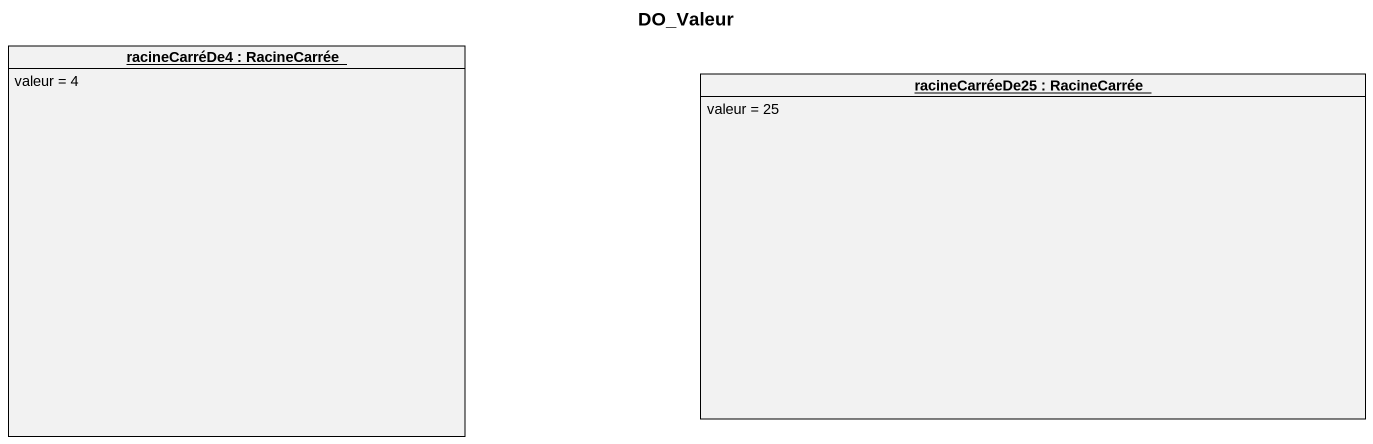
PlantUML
@startuml
title DO_Valeur
hide circle
hide empty members
object "racineCarréDe4 : RacineCarrée" as racineCarréDe4 {
  valeur = 4
}
object "racineCarréeDe25 : RacineCarrée" as racineCarréeDe25 {
  valeur = 25
}
@enduml
